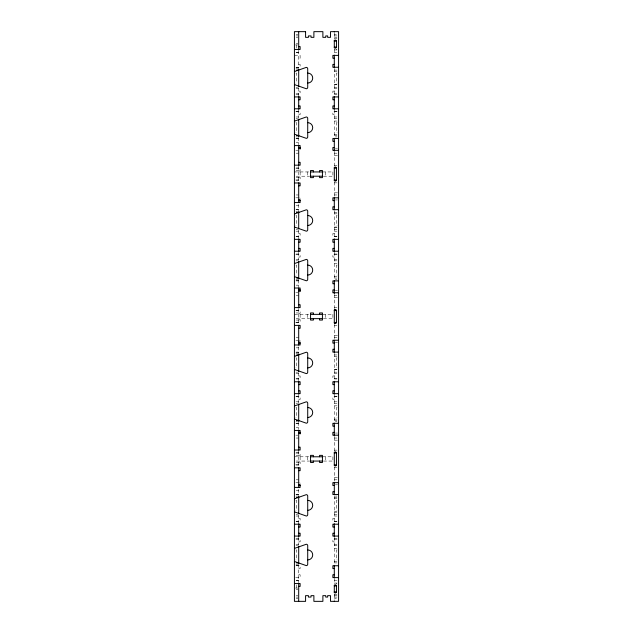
<?xml version="1.0" encoding="UTF-8"?>
<svg xmlns="http://www.w3.org/2000/svg" width="633" height="633" viewBox="0 0 633 633"><rect width="100%" height="100%" fill="white"/><g stroke="black" fill="none" stroke-linecap="round" stroke-linejoin="round"><path stroke-width="0.47" stroke-dasharray="3.17 2.37" d="M296.133 34.498L297.842 34.498M334.303 34.498L336.44 34.498M296.133 35.923L297.842 35.923M334.303 35.923L336.978 35.923M296.133 37.347L297.842 37.347M334.303 37.347L336.978 37.347M334.303 38.297L336.978 38.297M296.133 43.519L297.842 43.519M295.492 44.943L297.629 44.943M334.303 49.928L336.978 49.928M296.133 52.302L298.697 52.302M296.133 52.539L298.697 52.539M334.303 52.539L336.978 52.539M294.424 55.388L300.121 55.388L300.121 58.236L298.697 58.236M298.697 64.408L300.121 64.408L300.121 67.256L296.03 67.256M296.03 67.383L298.697 67.383M296.03 68.807L297.629 68.807M334.303 70.105L336.978 70.105M334.303 71.458L336.978 71.394M295.896 73.08L296.56 73.08L296.56 83.05L295.896 83.05M337.104 73.08L336.44 73.08L336.44 83.05L337.104 83.05M334.303 84.68L336.978 84.68M334.303 84.735L336.978 84.735M296.03 87.322L297.629 87.322M334.303 87.322L336.978 87.322M296.03 88.747L298.697 88.747M334.303 88.747L336.978 88.747M298.697 91.112L300.121 91.112L300.121 93.961L296.03 93.961M334.303 91.112L332.879 91.112L332.879 93.961L336.978 93.961M296.03 94.08L298.697 94.08M334.303 94.08L336.978 94.08M296.03 111.645L298.697 111.645M334.303 111.645L336.978 111.645M295.848 111.764L300.121 111.764L300.121 114.613L298.697 114.613M337.152 111.764L332.879 111.764L332.879 114.613L334.303 114.613M296.03 116.978L298.697 116.978M334.303 116.978L336.978 116.978M296.03 118.403L297.629 118.403M334.303 118.403L336.978 118.403M334.303 121.045L336.978 121.045M295.896 122.675L296.56 122.675L296.56 132.645L295.896 132.645M337.104 122.675L336.44 122.675L336.44 132.645L337.104 132.645M334.303 135.62L336.978 135.62M296.03 136.918L297.629 136.918M335.371 136.918L336.978 136.918M296.03 138.342L298.697 138.342M296.03 138.469L298.697 138.469M296.133 142.742L298.697 142.742M335.371 148.201L337.508 148.201M295.848 150.338L297.842 150.338M296.133 153.186L298.697 153.186M334.303 153.186L336.978 153.186M334.303 155.322L337.508 155.322M334.303 165.292L336.978 165.292M296.133 168.022L298.697 168.022M295.848 168.141L300.121 168.141L300.121 170.989L298.697 170.989M296.133 170.514L298.697 170.514M294.424 171.939L310.566 171.939M322.434 171.939L333.18 171.939M296.133 176.211L309.616 176.211M323.384 176.211L333.18 176.211M298.697 177.161L300.121 177.161L300.121 180.009L294.424 180.009M296.133 177.636L298.697 177.636M296.133 180.128L298.697 180.128M334.303 182.858L336.978 182.858M334.303 192.828L337.508 192.828M296.133 194.964L298.697 194.964M334.303 194.964L336.978 194.964M295.848 197.812L298.697 197.812M299.765 197.812L300.121 198.525M335.371 199.949L337.508 199.949M296.133 205.409L298.697 205.409M296.03 209.681L298.697 209.681M296.03 209.808L298.697 209.808M296.03 211.232L297.629 211.232M334.303 212.53L336.978 212.53M334.303 213.883L336.978 213.819M295.896 215.505L296.56 215.505L296.56 225.475L295.896 225.475M337.104 215.505L336.44 215.505L336.44 225.475L337.104 225.475M334.303 227.105L336.978 227.105M334.303 227.16L336.978 227.16M296.03 229.747L297.629 229.747M334.303 229.747L336.978 229.747M296.03 231.172L298.697 231.172M334.303 231.172L336.978 231.172M298.697 233.537L300.121 233.537L300.121 236.386L296.03 236.386M334.303 233.537L332.879 233.537L332.879 236.386L336.978 236.386M296.03 236.505L298.697 236.505M334.303 236.505L336.978 236.505M296.03 254.07L298.697 254.07M334.303 254.07L336.978 254.07M295.848 254.189L300.121 254.189L300.121 257.038L298.697 257.038M337.152 254.189L332.879 254.189L332.879 257.038L334.303 257.038M296.03 259.403L298.697 259.403M334.303 259.403L336.978 259.403M296.03 260.828L297.629 260.828M334.303 260.828L336.978 260.828M334.303 263.47L336.978 263.415M295.896 265.1L296.56 265.1L296.56 275.07L295.896 275.07M337.104 265.1L336.44 265.1L336.44 275.07L337.104 275.07M334.303 278.045L336.978 278.045M296.03 279.343L297.629 279.343M335.371 279.343L336.978 279.343M296.03 280.767L298.697 280.767M296.03 280.894L298.697 280.894M296.133 285.166L298.697 285.166M335.371 290.626L337.508 290.626M295.848 292.762L297.842 292.762M296.133 295.611L298.697 295.611M334.303 295.611L336.978 295.611M334.303 297.747L337.508 297.747M334.303 307.717L336.978 307.717M296.133 310.447L298.697 310.447M295.848 310.566L300.121 310.566L300.121 313.414L298.697 313.414M296.133 312.939L298.697 312.939M294.424 314.364L310.566 314.364M322.434 314.364L333.18 314.364M296.133 318.636L309.616 318.636M323.384 318.636L333.18 318.636M298.697 319.586L300.121 319.586L300.121 322.434L294.424 322.434M296.133 320.061L298.697 320.061M296.133 322.553L298.697 322.553M334.303 325.283L336.978 325.283M334.303 335.253L337.508 335.253M296.133 337.389L298.697 337.389M334.303 337.389L336.978 337.389M295.848 340.238L298.697 340.238M299.765 340.238L300.121 340.95M335.371 342.374L337.508 342.374M296.133 347.834L298.697 347.834M296.03 352.106L298.697 352.106M296.03 352.233L298.697 352.233M296.03 353.657L297.629 353.657M334.303 354.955L336.978 354.955M334.303 356.308L336.978 356.308M295.896 357.93L296.56 357.93L296.56 367.9L295.896 367.9M337.104 357.93L336.44 357.93L336.44 367.9L337.104 367.9M334.303 369.53L336.978 369.53M334.303 369.585L336.978 369.585M296.03 372.172L297.629 372.172M334.303 372.172L336.978 372.172M296.03 373.597L298.697 373.597M334.303 373.597L336.978 373.597M298.697 375.962L300.121 375.962L300.121 378.811L296.03 378.811M334.303 375.962L332.879 375.962L332.879 378.811L336.978 378.811M296.03 378.93L298.697 378.93M334.303 378.93L336.978 378.93M296.03 396.495L298.697 396.495M334.303 396.495L336.978 396.495M295.848 396.614L300.121 396.614L300.121 399.463L298.697 399.463M337.152 396.614L332.879 396.614L332.879 399.463L334.303 399.463M296.03 401.828L298.697 401.828M334.303 401.828L336.978 401.828M296.03 403.253L297.629 403.253M334.303 403.253L336.978 403.253M334.303 405.84L336.978 405.84M295.896 407.525L296.56 407.525L296.56 417.495L295.896 417.495M337.104 407.525L336.44 407.525L336.44 417.495L337.104 417.495M334.303 420.47L336.978 420.47M296.03 421.768L297.629 421.768M335.371 421.768L336.978 421.768M296.03 423.192L298.697 423.192M296.03 423.319L298.697 423.319M296.133 427.591L298.697 427.591M335.371 433.051L337.508 433.051M295.848 435.188L297.842 435.188M296.133 438.036L298.697 438.036M334.303 438.036L336.978 438.036M334.303 440.172L337.508 440.172M334.303 450.142L336.978 450.142M296.133 452.872L298.697 452.872M295.848 452.991L300.121 452.991L300.121 455.839L298.697 455.839M296.133 455.364L298.697 455.364M294.424 456.789L310.566 456.789M322.434 456.789L333.18 456.789M296.133 461.061L309.616 461.061M323.384 461.061L333.18 461.061M298.697 462.011L300.121 462.011L300.121 464.859L294.424 464.859M296.133 462.486L298.697 462.486M296.133 464.978L298.697 464.978M334.303 467.708L336.978 467.708M334.303 477.678L337.508 477.678M296.133 479.814L298.697 479.814M334.303 479.814L336.978 479.814M295.848 482.663L298.697 482.663M299.765 482.663L300.121 483.375M335.371 484.799L337.508 484.799M296.133 490.259L298.697 490.259M296.03 494.531L298.697 494.531M296.03 494.658L298.697 494.658M296.03 496.082L297.629 496.082M335.371 496.082L336.978 496.082M334.303 497.38L336.978 497.38M334.303 498.669L336.978 498.669M295.896 500.355L296.56 500.355L296.56 510.325L295.896 510.325M337.104 500.355L336.44 500.355L336.44 510.325L337.104 510.325M334.303 511.955L336.978 511.955M334.303 512.01L336.978 512.01M296.03 514.597L297.629 514.597M334.303 514.597L336.978 514.597M296.03 516.022L298.697 516.022M334.303 516.022L336.978 516.022M298.697 518.387L300.121 518.387L300.121 521.236L296.03 521.236M334.303 518.387L332.879 518.387L332.879 521.236L336.978 521.236M296.03 521.355L298.697 521.355M334.303 521.355L336.978 521.355M296.03 538.92L298.697 538.92M334.303 538.92L336.978 538.92M295.848 539.039L300.121 539.039L300.121 541.888L298.697 541.888M337.152 539.039L332.879 539.039L332.879 541.888L334.303 541.888M296.03 544.253L298.697 544.253M334.303 544.253L336.978 544.253M296.03 545.678L297.629 545.678M334.303 545.678L336.978 545.678M334.303 548.265L336.978 548.265M295.896 549.95L296.56 549.95L296.56 559.92L295.896 559.92M337.104 549.95L336.44 549.95L336.44 559.92L337.104 559.92M334.303 562.895L336.978 562.895M296.03 564.193L297.629 564.193M296.03 565.617L298.697 565.617M296.03 565.744L300.121 565.744L300.121 568.592L298.697 568.592M298.697 574.764L300.121 574.764L300.121 577.612L294.424 577.612M296.133 580.461L298.697 580.461M334.303 580.461L336.978 580.461M296.133 580.698L298.697 580.698M334.303 583.072L336.978 583.072M295.492 588.057L297.629 588.057M296.133 589.481L297.842 589.481M334.303 594.704L336.978 594.704M296.133 595.653L297.842 595.653M334.303 595.653L336.978 595.653M296.133 597.077L297.842 597.077M334.303 597.077L336.978 597.077M296.133 598.501L297.842 598.501M334.303 598.501L336.44 598.501M336.44 49.113L336.44 49.928M336.44 583.072L336.44 583.887M334.303 33.169L334.303 38.835M334.303 49.042L334.303 54.675M334.303 68.625L334.303 95.741M334.303 109.984L334.303 137.1M334.303 151.936L334.303 166.186M334.303 181.972L334.303 197.1M334.303 211.05L334.303 238.166M334.303 252.409L334.303 279.525M334.303 294.361L334.303 308.611M334.303 324.397L334.303 339.525M334.303 353.475L334.303 380.591M334.303 394.834L334.303 421.95M334.303 436.786L334.303 451.028M334.303 466.814L334.303 481.064M334.303 495.9L334.303 523.016M334.303 537.259L334.303 564.375M334.303 578.325L334.303 583.958M334.303 594.165L334.303 599.831M332.879 171.939L332.879 176.211M332.879 314.364L332.879 318.636M332.879 456.789L332.879 461.061M325.283 171.939L325.283 176.211M325.283 314.364L325.283 318.636M325.283 456.789L325.283 461.061M307.717 171.939L307.717 176.211M307.717 314.364L307.717 318.636M307.717 456.789L307.717 461.061M300.121 171.939L300.121 176.211M300.121 314.364L300.121 318.636M300.121 456.789L300.121 461.061M298.697 50.703L298.697 68.744M298.697 87.583L298.697 95.741M298.697 109.984L298.697 118.142M298.697 137.59L298.697 144.664M298.697 166.123L298.697 182.027M298.697 204.427L298.697 210.56M298.697 230.008L298.697 238.166M298.697 252.409L298.697 260.567M298.697 280.015L298.697 287.089M298.697 308.548L298.697 324.452M298.697 346.852L298.697 352.985M298.697 372.433L298.697 380.591M298.697 394.834L298.697 402.992M298.697 422.44L298.697 429.514M298.697 450.973L298.697 466.877M298.697 489.277L298.697 495.41M298.697 514.858L298.697 523.016M298.697 537.259L298.697 545.417M298.697 564.256L298.697 582.305M296.56 44.943L296.56 48.084M296.56 584.916L296.56 588.057M336.978 134.267L334.303 134.267L336.978 134.331M336.978 276.692L334.303 276.692L336.978 276.756M336.978 419.117L334.303 419.117L336.978 419.181M336.978 561.542L334.303 561.542L336.978 561.606"/><path stroke-width="0.95" d="M334.303 41.145L336.44 41.145M298.697 46.605L300.121 46.605L300.121 49.453L294.424 49.453M336.44 47.079L334.303 47.079A1.068 1.068 0 0 0 335.371 48.148A1.068 1.068 0 0 0 336.44 47.079L336.44 40.971A0.815 0.815 0 0 0 336.194 40.393L335.949 40.211A1.242 1.242 0 0 0 334.707 40.267L334.548 40.393A0.815 0.815 0 0 0 334.303 40.971M338.576 55.388L332.879 55.388L332.879 58.236L334.303 58.236M334.303 64.408L332.879 64.408L332.879 67.256L338.576 67.256M296.56 70.105L298.697 70.105M294.693 71.458L294.424 71.394A1.424 1.424 0 0 0 294.828 71.394L306.293 67.383A1.424 1.424 0 0 1 307.717 68.807L307.717 87.322A1.424 1.424 0 0 1 306.293 88.747L294.828 84.735A1.424 1.424 0 0 0 294.424 84.68L294.693 84.68M294.424 96.928L300.121 96.928L300.121 99.777L298.697 99.777M338.576 96.928L332.879 96.928L332.879 99.777L334.303 99.777M298.697 105.948L300.121 105.948L300.121 108.797L294.424 108.797M334.303 105.948L332.879 105.948L332.879 108.797L338.576 108.797M294.424 134.267L294.424 134.331A1.424 1.424 0 0 1 294.828 134.331L306.293 138.342A1.424 1.424 0 0 0 307.717 136.918L307.717 118.403A1.424 1.424 0 0 0 306.293 116.978L294.828 120.99A1.424 1.424 0 0 1 294.424 121.045M296.56 135.62L298.697 135.62M338.576 138.469L332.879 138.469L332.879 141.317L334.303 141.317M294.424 145.59L300.121 145.59L300.121 149.095M298.697 147.489L300.121 147.489M334.303 147.489L332.879 147.489L332.879 150.338L338.576 150.338M298.697 148.439L300.121 148.439M298.697 162.325L300.121 162.325L300.121 165.173L294.424 165.173M336.44 168.141L334.303 168.141A1.068 1.068 0 0 1 335.371 167.072A1.068 1.068 0 0 1 336.44 168.141L336.44 180.009A1.068 1.068 0 0 1 335.371 181.078A1.068 1.068 0 0 1 334.303 180.009L336.44 180.009M310.566 171.939L322.434 171.939M310.566 176.211L322.434 176.211M294.424 182.977L300.121 182.977L300.121 185.825L298.697 185.825M338.576 197.812L332.879 197.812L332.879 200.661L334.303 200.661M298.697 199.712L300.121 199.712L300.121 202.56L294.424 202.56M298.697 200.661L300.121 200.661M334.303 206.833L332.879 206.833L332.879 209.681L338.576 209.681M296.56 212.53L298.697 212.53M294.693 213.883L294.424 213.819A1.424 1.424 0 0 0 294.828 213.819L306.293 209.808A1.424 1.424 0 0 1 307.717 211.232L307.717 229.747A1.424 1.424 0 0 1 306.293 231.172L294.828 227.16A1.424 1.424 0 0 0 294.424 227.105L294.693 227.105M294.424 239.353L300.121 239.353L300.121 242.202L298.697 242.202M338.576 239.353L332.879 239.353L332.879 242.202L334.303 242.202M298.697 248.373L300.121 248.373L300.121 251.222L294.424 251.222M334.303 248.373L332.879 248.373L332.879 251.222L338.576 251.222M294.424 276.692L294.424 276.756A1.424 1.424 0 0 1 294.828 276.756L306.293 280.767A1.424 1.424 0 0 0 307.717 279.343L307.717 260.828A1.424 1.424 0 0 0 306.293 259.403L294.828 263.415A1.424 1.424 0 0 1 294.424 263.47M296.56 278.045L298.697 278.045M338.576 280.894L332.879 280.894L332.879 283.742L334.303 283.742M294.424 288.015L300.121 288.015L300.121 291.52M298.697 289.914L300.121 289.914M334.303 289.914L332.879 289.914L332.879 292.762L338.576 292.762M298.697 290.864L300.121 290.864M298.697 304.75L300.121 304.75L300.121 307.598L294.424 307.598M336.44 310.566L334.303 310.566A1.068 1.068 0 0 1 335.371 309.497A1.068 1.068 0 0 1 336.44 310.566L336.44 322.434A1.068 1.068 0 0 1 335.371 323.503A1.068 1.068 0 0 1 334.303 322.434L336.44 322.434M310.566 314.364L322.434 314.364M310.566 318.636L322.434 318.636M294.424 325.402L300.121 325.402L300.121 328.25L298.697 328.25M338.576 340.238L332.879 340.238L332.879 343.086L334.303 343.086M298.697 342.137L300.121 342.137L300.121 344.985L294.424 344.985M298.697 343.086L300.121 343.086M334.303 349.258L332.879 349.258L332.879 352.106L338.576 352.106M296.56 354.955L298.697 354.955M294.693 356.308L294.424 356.244A1.424 1.424 0 0 0 294.828 356.244L306.293 352.233A1.424 1.424 0 0 1 307.717 353.657L307.717 372.172A1.424 1.424 0 0 1 306.293 373.597L294.828 369.585A1.424 1.424 0 0 0 294.424 369.53L294.693 369.53M294.424 381.778L300.121 381.778L300.121 384.627L298.697 384.627M338.576 381.778L332.879 381.778L332.879 384.627L334.303 384.627M298.697 390.798L300.121 390.798L300.121 393.647L294.424 393.647M334.303 390.798L332.879 390.798L332.879 393.647L338.576 393.647M294.424 419.117L294.424 419.181A1.424 1.424 0 0 1 294.828 419.181L306.293 423.192A1.424 1.424 0 0 0 307.717 421.768L307.717 403.253A1.424 1.424 0 0 0 306.293 401.828L294.828 405.84A1.424 1.424 0 0 1 294.424 405.895M296.56 420.47L298.697 420.47M338.576 423.319L332.879 423.319L332.879 426.167L334.303 426.167M294.424 430.44L300.121 430.44L300.121 433.937M298.697 432.339L300.121 432.339M334.303 432.339L332.879 432.339L332.879 435.188L338.576 435.188M298.697 433.288L300.121 433.288M298.697 447.175L300.121 447.175L300.121 450.023L294.424 450.023M336.44 452.991L334.303 452.991A1.068 1.068 0 0 1 335.371 451.922A1.068 1.068 0 0 1 336.44 452.991L336.44 464.859A1.068 1.068 0 0 1 335.371 465.928A1.068 1.068 0 0 1 334.303 464.859L336.44 464.859M310.566 456.789L322.434 456.789M310.566 461.061L322.434 461.061M294.424 467.827L300.121 467.827L300.121 470.675L298.697 470.675M338.576 482.663L332.879 482.663L332.879 485.511L334.303 485.511M298.697 484.561L300.121 484.561L300.121 487.41L294.424 487.41M298.697 485.511L300.121 485.511M334.303 491.683L332.879 491.683L332.879 494.531L338.576 494.531M296.56 497.38L298.697 497.38M294.693 498.733L294.424 498.669A1.424 1.424 0 0 0 294.828 498.669L306.293 494.658A1.424 1.424 0 0 1 307.717 496.082L307.717 514.597A1.424 1.424 0 0 1 306.293 516.022L294.828 512.01A1.424 1.424 0 0 0 294.424 511.955L294.693 511.955M294.424 524.203L300.121 524.203L300.121 527.052L298.697 527.052M338.576 524.203L332.879 524.203L332.879 527.052L334.303 527.052M298.697 533.223L300.121 533.223L300.121 536.072L294.424 536.072M334.303 533.223L332.879 533.223L332.879 536.072L338.576 536.072M294.424 561.542L294.424 561.606A1.424 1.424 0 0 1 294.828 561.606L306.293 565.617A1.424 1.424 0 0 0 307.717 564.193L307.717 545.678A1.424 1.424 0 0 0 306.293 544.253L294.828 548.265A1.424 1.424 0 0 1 294.424 548.32M296.56 562.895L298.697 562.895M338.576 565.744L332.879 565.744L332.879 568.592L334.303 568.592M334.303 574.764L332.879 574.764L332.879 577.612L338.576 577.612M294.424 583.547L300.121 583.547L300.121 586.395L298.697 586.395M336.44 585.921L334.303 585.921A1.068 1.068 0 0 1 335.371 584.852A1.068 1.068 0 0 1 336.44 585.921L336.44 592.029A0.815 0.815 0 0 1 336.194 592.607L335.949 592.789A1.242 1.242 0 0 1 334.707 592.733L334.548 592.607A0.815 0.815 0 0 1 334.303 592.029M334.303 591.855L336.44 591.855M334.303 31.65L334.303 32.069M334.303 40.259L334.303 47.799M334.303 55.388L334.303 67.676M334.303 96.453L334.303 109.272M334.303 138.295L334.303 151.05M334.303 167.428L334.303 180.722M334.303 197.749L334.303 209.863M334.303 238.878L334.303 251.697M334.303 280.72L334.303 293.475M334.303 309.853L334.303 323.147M334.303 340.174L334.303 352.288M334.303 381.303L334.303 394.122M334.303 423.137L334.303 435.9M334.303 452.279L334.303 465.572M334.303 482.599L334.303 494.705M334.303 523.728L334.303 536.547M334.303 565.324L334.303 577.612M334.303 585.201L334.303 592.741M334.303 600.931L334.303 601.35M319.578 171.939L319.578 170.514L322.426 170.514L322.426 177.636L319.578 177.636L319.578 176.211M319.578 314.364L319.578 312.939L322.426 312.939L322.426 320.061L319.578 320.061L319.578 318.636M319.578 456.789L319.578 455.364L322.426 455.364L322.426 462.486L319.578 462.486L319.578 461.061M313.406 171.939L313.406 170.514L310.558 170.514L310.558 177.636L313.406 177.636L313.406 176.211M313.406 314.364L313.406 312.939L310.558 312.939L310.558 320.061L313.406 320.061L313.406 318.636M313.406 456.789L313.406 455.364L310.558 455.364L310.558 462.486L313.406 462.486L313.406 461.061M298.697 31.65L298.697 49.928M298.697 69.393L298.697 86.642M298.697 96.453L298.697 109.272M298.697 119.139L298.697 136.855M298.697 145.558L298.697 165.292M298.697 182.858L298.697 202.592M298.697 211.295L298.697 229.011M298.697 238.878L298.697 251.697M298.697 261.564L298.697 279.28M298.697 287.983L298.697 307.717M298.697 325.283L298.697 345.017M298.697 353.72L298.697 371.436M298.697 381.303L298.697 394.122M298.697 403.989L298.697 421.705M298.697 430.408L298.697 450.142M298.697 467.708L298.697 487.442M298.697 496.145L298.697 513.861M298.697 523.728L298.697 536.547M298.697 546.358L298.697 563.607M298.697 583.072L298.697 601.35M307.717 549.95A4.985 4.985 0 0 1 312.702 554.935A4.985 4.985 0 0 1 307.717 559.92M307.717 500.355A4.985 4.985 0 0 1 312.702 505.34A4.985 4.985 0 0 1 307.717 510.325M307.717 122.675A4.985 4.985 0 0 1 312.702 127.66A4.985 4.985 0 0 1 307.717 132.645M307.717 73.08A4.985 4.985 0 0 1 312.702 78.065A4.985 4.985 0 0 1 307.717 83.05M307.717 407.525A4.985 4.985 0 0 1 312.702 412.51A4.985 4.985 0 0 1 307.717 417.495M307.717 357.93A4.985 4.985 0 0 1 312.702 362.915A4.985 4.985 0 0 1 307.717 367.9M307.717 265.1A4.985 4.985 0 0 1 312.702 270.085A4.985 4.985 0 0 1 307.717 275.07M307.717 215.505A4.985 4.985 0 0 1 312.702 220.49A4.985 4.985 0 0 1 307.717 225.475M305.581 31.65L294.424 31.65L294.424 601.35L305.581 601.35L305.581 595.653L308.429 595.653L308.429 597.077L311.04 597.077L311.04 595.653L313.889 595.653L313.889 601.35L322.885 601.35L322.885 595.653L325.734 595.653L325.734 597.077L327.657 597.077L327.657 595.653L330.505 595.653L330.505 601.35L338.576 601.35L338.576 31.65L330.505 31.65L330.505 37.347L327.657 37.347L327.657 35.923L325.734 35.923L325.734 37.347L322.885 37.347L322.885 31.65L313.889 31.65L313.889 37.347L311.04 37.347L311.04 35.923L308.429 35.923L308.429 37.347L305.581 37.347L305.581 31.65"/></g></svg>
